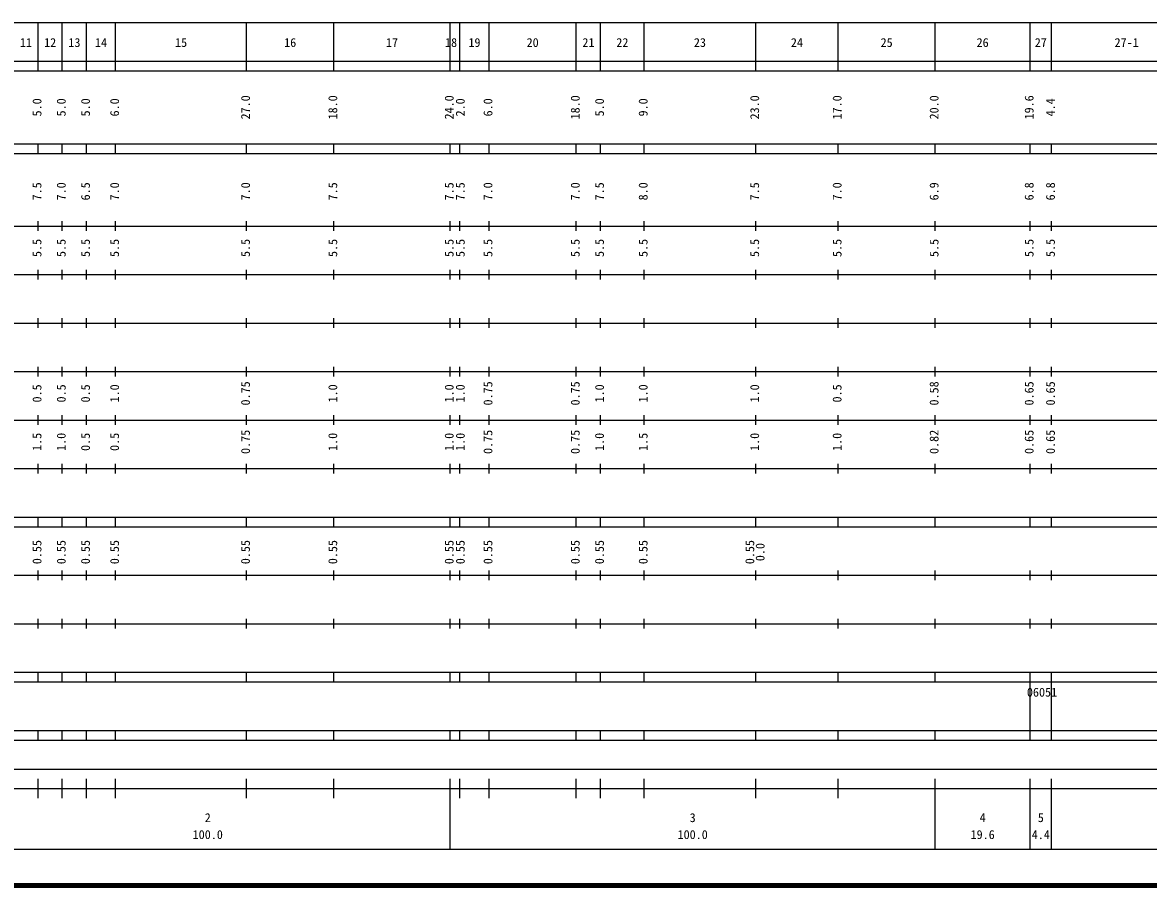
# Model space of a CAD drawing. Units: millimetres on the paper, enlarged 1000 times. Extents: x 40000 to 680000, y 20000 to 380000.
# Drawn here: x 179800 to 412000, y 20000 to 198000 of the extents above; entities that cross this region are included whole.
import ezdxf
from ezdxf.enums import TextEntityAlignment as Align

# ---------------------------------------------------------------- set-up
doc = ezdxf.new("R2010")
doc.units = ezdxf.units.MM
doc.header["$LTSCALE"] = 1000
doc.layers.add('M-TTL', color=2, linetype='Continuous', lineweight=140)
doc.layers.add('M-TTL-BAND', color=7, linetype='Continuous', lineweight=25)
doc.styles.add('ＭＳ ゴシック', font='')
doc.styles.get('ＭＳ ゴシック').set_extended_font_data('MS Gothic')

msp = doc.modelspace()

# ---------------------------------------------------------------- linework, layer by layer
at = {"layer": 'M-TTL'}
msp.add_line((40000, 20000), (680000, 20000), dxfattribs=at)
at = {"layer": 'M-TTL-BAND'}
for p, q in [((68000, 198000), (579000, 198000)), ((183000, 188000), (183000, 198000)), ((188000, 188000), (188000, 198000)), ((193000, 188000), (193000, 198000)), ((199000, 188000), (199000, 198000)), ((226000, 188000), (226000, 198000)), ((244000, 188000), (244000, 198000)), ((268000, 188000), (268000, 198000)), ((270000, 188000), (270000, 198000)), ((276000, 188000), (276000, 198000)), ((294000, 188000), (294000, 198000)), ((299000, 188000), (299000, 198000)), ((308000, 188000), (308000, 198000)), ((331000, 188000), (331000, 198000)), ((348000, 188000), (348000, 198000)), ((368000, 188000), (368000, 198000)), ((387600, 188000), (387600, 198000)), ((392000, 188000), (392000, 198000)), ((40000, 190000), (579000, 190000)), ((40000, 188000), (579000, 188000)), ((40000, 173000), (579000, 173000)), ((183000, 171000), (183000, 173000)), ((188000, 171000), (188000, 173000)), ((193000, 171000), (193000, 173000)), ((199000, 171000), (199000, 173000)), ((226000, 171000), (226000, 173000)), ((244000, 171000), (244000, 173000)), ((268000, 171000), (268000, 173000)), ((270000, 171000), (270000, 173000)), ((276000, 171000), (276000, 173000)), ((294000, 171000), (294000, 173000)), ((299000, 171000), (299000, 173000)), ((308000, 171000), (308000, 173000)), ((331000, 171000), (331000, 173000)), ((348000, 171000), (348000, 173000)), ((368000, 171000), (368000, 173000)), ((387600, 171000), (387600, 173000)), ((392000, 171000), (392000, 173000)), ((40000, 171000), (579000, 171000)), ((40000, 156000), (579000, 156000)), ((183000, 155000), (183000, 157000)), ((188000, 155000), (188000, 157000)), ((193000, 155000), (193000, 157000)), ((199000, 155000), (199000, 157000)), ((226000, 155000), (226000, 157000)), ((244000, 155000), (244000, 157000)), ((268000, 155000), (268000, 157000)), ((270000, 155000), (270000, 157000)), ((276000, 155000), (276000, 157000)), ((294000, 155000), (294000, 157000)), ((299000, 155000), (299000, 157000)), ((308000, 155000), (308000, 157000)), ((331000, 155000), (331000, 157000)), ((348000, 155000), (348000, 157000)), ((368000, 155000), (368000, 157000)), ((387600, 155000), (387600, 157000)), ((392000, 155000), (392000, 157000)), ((183000, 145000), (183000, 147000)), ((188000, 145000), (188000, 147000)), ((193000, 145000), (193000, 147000)), ((199000, 145000), (199000, 147000)), ((226000, 145000), (226000, 147000)), ((244000, 145000), (244000, 147000)), ((268000, 145000), (268000, 147000)), ((270000, 145000), (270000, 147000)), ((276000, 145000), (276000, 147000)), ((294000, 145000), (294000, 147000)), ((299000, 145000), (299000, 147000)), ((308000, 145000), (308000, 147000)), ((331000, 145000), (331000, 147000)), ((348000, 145000), (348000, 147000)), ((368000, 145000), (368000, 147000)), ((387600, 145000), (387600, 147000)), ((392000, 145000), (392000, 147000)), ((46000, 146000), (579000, 146000)), ((183000, 135000), (183000, 137000)), ((188000, 135000), (188000, 137000)), ((193000, 135000), (193000, 137000)), ((199000, 135000), (199000, 137000)), ((226000, 135000), (226000, 137000)), ((244000, 135000), (244000, 137000)), ((268000, 135000), (268000, 137000)), ((270000, 135000), (270000, 137000)), ((276000, 135000), (276000, 137000)), ((294000, 135000), (294000, 137000)), ((299000, 135000), (299000, 137000)), ((308000, 135000), (308000, 137000)), ((331000, 135000), (331000, 137000)), ((348000, 135000), (348000, 137000)), ((368000, 135000), (368000, 137000)), ((387600, 135000), (387600, 137000)), ((392000, 135000), (392000, 137000)), ((52000, 136000), (579000, 136000)), ((46000, 126000), (579000, 126000)), ((183000, 125000), (183000, 127000)), ((188000, 125000), (188000, 127000)), ((193000, 125000), (193000, 127000)), ((199000, 125000), (199000, 127000)), ((226000, 125000), (226000, 127000)), ((244000, 125000), (244000, 127000)), ((268000, 125000), (268000, 127000)), ((270000, 125000), (270000, 127000)), ((276000, 125000), (276000, 127000)), ((294000, 125000), (294000, 127000)), ((299000, 125000), (299000, 127000)), ((308000, 125000), (308000, 127000)), ((331000, 125000), (331000, 127000)), ((348000, 125000), (348000, 127000)), ((368000, 125000), (368000, 127000)), ((387600, 125000), (387600, 127000)), ((392000, 125000), (392000, 127000)), ((183000, 115000), (183000, 117000)), ((188000, 115000), (188000, 117000)), ((193000, 115000), (193000, 117000)), ((199000, 115000), (199000, 117000)), ((226000, 115000), (226000, 117000)), ((244000, 115000), (244000, 117000)), ((268000, 115000), (268000, 117000)), ((270000, 115000), (270000, 117000)), ((276000, 115000), (276000, 117000)), ((294000, 115000), (294000, 117000)), ((299000, 115000), (299000, 117000)), ((308000, 115000), (308000, 117000)), ((331000, 115000), (331000, 117000)), ((348000, 115000), (348000, 117000)), ((368000, 115000), (368000, 117000)), ((387600, 115000), (387600, 117000)), ((392000, 115000), (392000, 117000)), ((52000, 116000), (579000, 116000)), ((183000, 105000), (183000, 107000)), ((188000, 105000), (188000, 107000)), ((193000, 105000), (193000, 107000)), ((199000, 105000), (199000, 107000)), ((226000, 105000), (226000, 107000)), ((244000, 105000), (244000, 107000)), ((268000, 105000), (268000, 107000)), ((270000, 105000), (270000, 107000)), ((276000, 105000), (276000, 107000)), ((294000, 105000), (294000, 107000)), ((299000, 105000), (299000, 107000)), ((308000, 105000), (308000, 107000)), ((331000, 105000), (331000, 107000)), ((348000, 105000), (348000, 107000)), ((368000, 105000), (368000, 107000)), ((387600, 105000), (387600, 107000)), ((392000, 105000), (392000, 107000)), ((46000, 106000), (579000, 106000)), ((40000, 96000), (579000, 96000)), ((183000, 94000), (183000, 96000)), ((188000, 94000), (188000, 96000)), ((193000, 94000), (193000, 96000)), ((199000, 94000), (199000, 96000)), ((226000, 94000), (226000, 96000)), ((244000, 94000), (244000, 96000)), ((268000, 94000), (268000, 96000)), ((270000, 94000), (270000, 96000)), ((276000, 94000), (276000, 96000)), ((294000, 94000), (294000, 96000)), ((299000, 94000), (299000, 96000)), ((308000, 94000), (308000, 96000)), ((331000, 94000), (331000, 96000)), ((348000, 94000), (348000, 96000)), ((368000, 94000), (368000, 96000)), ((387600, 94000), (387600, 96000)), ((392000, 94000), (392000, 96000)), ((40000, 94000), (579000, 94000)), ((49000, 84000), (579000, 84000)), ((183000, 83000), (183000, 85000)), ((188000, 83000), (188000, 85000)), ((193000, 83000), (193000, 85000)), ((199000, 83000), (199000, 85000)), ((226000, 83000), (226000, 85000)), ((244000, 83000), (244000, 85000)), ((268000, 83000), (268000, 85000)), ((270000, 83000), (270000, 85000)), ((276000, 83000), (276000, 85000)), ((294000, 83000), (294000, 85000)), ((299000, 83000), (299000, 85000)), ((308000, 83000), (308000, 85000)), ((331000, 83000), (331000, 85000)), ((348000, 83000), (348000, 85000)), ((368000, 83000), (368000, 85000)), ((387600, 83000), (387600, 85000)), ((392000, 83000), (392000, 85000)), ((183000, 73000), (183000, 75000)), ((188000, 73000), (188000, 75000)), ((193000, 73000), (193000, 75000)), ((199000, 73000), (199000, 75000)), ((226000, 73000), (226000, 75000)), ((244000, 73000), (244000, 75000)), ((268000, 73000), (268000, 75000)), ((270000, 73000), (270000, 75000)), ((276000, 73000), (276000, 75000)), ((294000, 73000), (294000, 75000)), ((299000, 73000), (299000, 75000)), ((308000, 73000), (308000, 75000)), ((331000, 73000), (331000, 75000)), ((348000, 73000), (348000, 75000)), ((368000, 73000), (368000, 75000)), ((387600, 73000), (387600, 75000)), ((392000, 73000), (392000, 75000)), ((40000, 74000), (579000, 74000)), ((40000, 64000), (579000, 64000)), ((183000, 62000), (183000, 64000)), ((188000, 62000), (188000, 64000)), ((193000, 62000), (193000, 64000)), ((199000, 62000), (199000, 64000)), ((226000, 62000), (226000, 64000)), ((244000, 62000), (244000, 64000)), ((268000, 62000), (268000, 64000)), ((270000, 62000), (270000, 64000)), ((276000, 62000), (276000, 64000)), ((294000, 62000), (294000, 64000)), ((299000, 62000), (299000, 64000)), ((308000, 62000), (308000, 64000)), ((331000, 62000), (331000, 64000)), ((348000, 62000), (348000, 64000)), ((368000, 62000), (368000, 64000)), ((387600, 62000), (387600, 64000)), ((392000, 62000), (392000, 64000)), ((40000, 62000), (579000, 62000)), ((387600, 52000), (387600, 62000)), ((392000, 52000), (392000, 62000)), ((40000, 52000), (579000, 52000)), ((183000, 50000), (183000, 52000)), ((188000, 50000), (188000, 52000)), ((193000, 50000), (193000, 52000)), ((199000, 50000), (199000, 52000)), ((226000, 50000), (226000, 52000)), ((244000, 50000), (244000, 52000)), ((268000, 50000), (268000, 52000)), ((270000, 50000), (270000, 52000)), ((276000, 50000), (276000, 52000)), ((294000, 50000), (294000, 52000)), ((299000, 50000), (299000, 52000)), ((308000, 50000), (308000, 52000)), ((331000, 50000), (331000, 52000)), ((348000, 50000), (348000, 52000)), ((368000, 50000), (368000, 52000)), ((387600, 50000), (387600, 52000)), ((392000, 50000), (392000, 52000)), ((40000, 50000), (579000, 50000)), ((71000, 44000), (565000, 44000)), ((183000, 38000), (183000, 42000)), ((188000, 38000), (188000, 42000)), ((193000, 38000), (193000, 42000)), ((199000, 38000), (199000, 42000)), ((226000, 38000), (226000, 42000)), ((244000, 38000), (244000, 42000)), ((268000, 27500), (268000, 42000)), ((270000, 38000), (270000, 42000)), ((276000, 38000), (276000, 42000)), ((294000, 38000), (294000, 42000)), ((299000, 38000), (299000, 42000)), ((308000, 38000), (308000, 42000)), ((331000, 38000), (331000, 42000)), ((348000, 38000), (348000, 42000)), ((368000, 27500), (368000, 42000)), ((387600, 27500), (387600, 42000)), ((392000, 27500), (392000, 42000)), ((40000, 40000), (579000, 40000)), ((68000, 27500), (579000, 27500))]:
    msp.add_line(p, q, dxfattribs=at)

# ---------------------------------------------------------------- texts
at = {"layer": 'M-TTL-BAND', "style": 'ＭＳ ゴシック'}
for s, p in [('11', (180500, 192405)), ('12', (185500, 192405)), ('13', (190500, 192405)), ('14', (196000, 192405)), ('15', (212500, 192405)), ('16', (235000, 192405)), ('17', (256000, 192405)), ('18', (268178, 192405)), ('19', (273000, 192405)), ('20', (285000, 192405)), ('21', (296500, 192405)), ('22', (303500, 192405)), ('23', (319500, 192405)), ('24', (339500, 192405)), ('25', (358000, 192405)), ('26', (377800, 192405)), ('27', (389800, 192405)), ('27-1', (407500, 192405)), ('2', (218000, 32523)), ('3', (318000, 32523)), ('4', (377800, 32523)), ('5', (389800, 32523)), ('100.0', (218000, 29033)), ('100.0', (318000, 29033)), ('19.6', (377800, 29033)), ('4.4', (389800, 29033))]:
    msp.add_text(s, height=1833, dxfattribs=at).set_placement(p, align=Align.BOTTOM_CENTER)
for s, p in [('5.0', (184247, 180500)), ('5.0', (189247, 180500)), ('5.0', (194247, 180500)), ('6.0', (200247, 180500)), ('27.0', (227247, 180500)), ('18.0', (245247, 180500)), ('24.0', (269247, 180500)), ('2.0', (271537, 180500)), ('6.0', (277247, 180500)), ('18.0', (295247, 180500)), ('5.0', (300247, 180500)), ('9.0', (309247, 180500)), ('23.0', (332247, 180500)), ('17.0', (349247, 180500)), ('20.0', (369247, 180500)), ('19.6', (388847, 180500)), ('4.4', (393247, 180500)), ('7.5', (184247, 163174)), ('7.0', (189247, 163174)), ('6.5', (194247, 163174)), ('7.0', (200247, 163174)), ('7.0', (227247, 163174)), ('7.5', (245247, 163174)), ('7.5', (269247, 163174)), ('7.5', (271537, 163174)), ('7.0', (277247, 163174)), ('7.0', (295247, 163174)), ('7.5', (300247, 163174)), ('8.0', (309247, 163174)), ('7.5', (332247, 163174)), ('7.0', (349247, 163174)), ('6.9', (369247, 163174)), ('6.8', (388847, 163174)), ('6.8', (393247, 163174)), ('5.5', (184247, 151500)), ('5.5', (189247, 151500)), ('5.5', (194247, 151500)), ('5.5', (200247, 151500)), ('5.5', (227247, 151500)), ('5.5', (245247, 151500)), ('5.5', (269247, 151500)), ('5.5', (271537, 151500)), ('5.5', (277247, 151500)), ('5.5', (295247, 151500)), ('5.5', (300247, 151500)), ('5.5', (309247, 151500)), ('5.5', (332247, 151500)), ('5.5', (349247, 151500)), ('5.5', (369247, 151500)), ('5.5', (388847, 151500)), ('5.5', (393247, 151500)), ('0.5', (184247, 121500)), ('0.5', (189247, 121500)), ('0.5', (194247, 121500)), ('1.0', (200247, 121500)), ('0.75', (227247, 121500)), ('1.0', (245247, 121500)), ('1.0', (269247, 121500)), ('1.0', (271537, 121500)), ('0.75', (277247, 121500)), ('0.75', (295247, 121500)), ('1.0', (300247, 121500)), ('1.0', (309247, 121500)), ('1.0', (332247, 121500)), ('0.5', (349247, 121500)), ('0.58', (369247, 121500)), ('0.65', (388847, 121500)), ('0.65', (393247, 121500)), ('0.75', (227247, 111500)), ('0.75', (277247, 111500)), ('0.75', (295247, 111500)), ('0.82', (369247, 111500)), ('0.65', (388847, 111500)), ('0.65', (393247, 111500)), ('1.5', (184247, 111500)), ('1.0', (189247, 111500)), ('0.5', (194247, 111500)), ('0.5', (200247, 111500)), ('1.0', (245247, 111500)), ('1.0', (269247, 111500)), ('1.0', (271537, 111500)), ('1.0', (300247, 111500)), ('1.5', (309247, 111500)), ('1.0', (332247, 111500)), ('1.0', (349247, 111500)), ('0.55', (184247, 88764)), ('0.55', (189247, 88764)), ('0.55', (194247, 88764)), ('0.55', (200247, 88764)), ('0.55', (227247, 88764)), ('0.55', (245247, 88764)), ('0.55', (269247, 88764)), ('0.55', (271537, 88764)), ('0.55', (277247, 88764)), ('0.55', (295247, 88764)), ('0.55', (300247, 88764)), ('0.55', (309247, 88764)), ('0.55', (331247, 88764)), ('0.0', (333368, 88764))]:
    msp.add_text(s, height=1833, rotation=90, dxfattribs=at).set_placement(p, align=Align.BOTTOM_CENTER)
msp.add_text('06051', height=1833, dxfattribs=at).set_placement((386929, 58405), align=Align.BOTTOM_LEFT)

doc.saveas('drawing.dxf')
